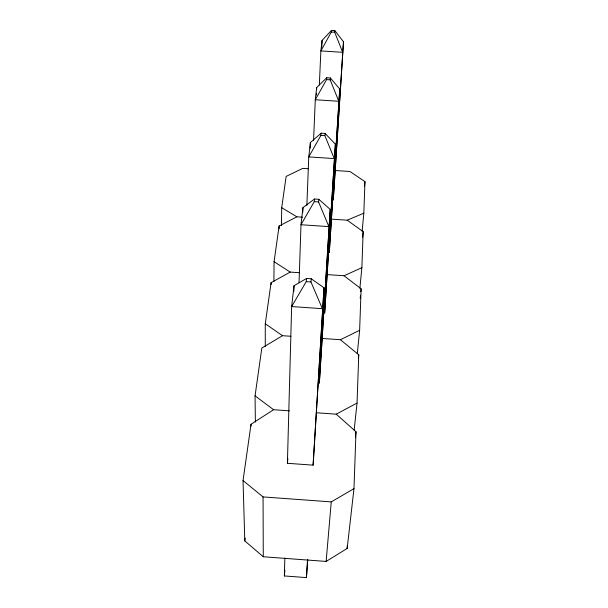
<?xml version="1.0" encoding="UTF-8"?>
<svg xmlns="http://www.w3.org/2000/svg" width="608" height="608" viewBox="0 0 608 608"><rect width="100%" height="100%" fill="white"/><g stroke="black" fill="none" stroke-linecap="round" stroke-linejoin="round"><path stroke-width="0.91" d="M271.077 284.559L271.092 282.674L290.214 272.08L299.653 272.726M273.904 281.443L274.064 261.691L279.118 226.009L296.886 216.82L302.472 217.2M279.087 228.851L279.118 226.009M281.443 225.644L281.717 207.693L286.148 176.404L302.738 168.378L308.4 168.75M307.77 559.748L306.44 577.6L284.362 575.951L284.848 557.969M287.402 463.296L291.635 306.554L294.021 285.745L306.546 278.456L311.273 278.783L324.018 287.797L313.097 465.15L287.402 463.296L287.88 458.607M293.854 291.414L294.021 285.745M299.037 282.644L300.998 224.74L302.959 207.594L314.541 199.006L318.82 199.295L330.22 209.418L319.352 383.032L330.22 209.418M302.792 212.329L302.959 207.594M289.476 410.841L273.592 409.708L251.028 424.255L243.04 480.586L244.788 540.9L263.272 556.761L326.139 561.427L347.168 548.462L353.97 488.642L356.007 431.756L336.216 414.162L316.586 412.771M354.168 430.061L357.033 403.066L358.758 354.806L340.427 339.72L321.746 338.42M357.276 353.772L359.632 330.304L361.122 288.838L344.044 275.751L327.043 274.596M359.89 288.268L361.874 267.672L363.166 231.663L347.183 220.195L331.352 219.131M362.155 231.07L363.827 213.188L364.96 181.625L349.934 171.494L334.833 170.491M306.88 205.268L308.758 156.902L310.399 142.538L321.161 133.175L325.082 133.433L335.38 144.172L324.68 312.998L335.38 144.172M310.171 148.2L310.399 142.538M347.168 548.462L347.282 545.627M313.561 140.44L315.294 99.742L316.692 87.529L326.739 77.733L330.349 77.961L339.743 89.011L329.278 252.556L339.743 89.011M316.365 95.106L316.449 93.214M316.608 89.422L316.692 87.529M319.329 84.998L320.88 50.92L322.08 40.417L331.497 30.4L334.848 30.613L343.482 41.77L333.29 199.857L343.482 41.77M321.776 47.036L322.08 40.417M306.44 577.6L307.504 559.649M313.097 465.15L324.018 287.797M326.139 561.427L331.254 501.889L353.97 488.642M364.526 186.291L364.96 181.625M306.546 278.456L306.227 281.648L291.635 306.554L322.369 308.674L310.969 281.968L311.273 278.783M314.541 199.006L314.275 201.628L300.998 224.74L328.86 226.609L318.577 201.917L318.82 199.295M321.161 133.175L320.94 135.364L308.758 156.902L334.24 158.582L324.87 135.622L325.082 133.433M326.739 77.733L326.549 79.587L315.294 99.742L338.778 101.262L330.174 79.823L330.349 77.961M331.497 30.4L331.337 31.996L320.88 50.92L342.646 52.311L334.696 32.209L334.848 30.613M284.362 575.951L284.886 570.327M362.626 237.333L363.166 231.663M360.202 298.224L360.476 295.404M360.84 291.65L361.122 288.838M358.37 358.553L358.758 354.806M355.391 437.388L356.007 431.756M244.788 540.9L245.161 538.088M255.375 422.074L255.056 395.846L261.828 348.034L282.53 335.692L290.936 336.277M265.278 346.408L265.27 323.76L271.092 282.674M336.216 414.162L357.033 403.066M340.427 339.72L359.632 330.304M344.044 275.751L361.874 267.672M347.183 220.195L363.827 213.188M331.337 31.996L334.696 32.209M326.549 79.587L330.174 79.823M320.94 135.364L324.87 135.622M314.275 201.628L318.577 201.917M306.227 281.648L310.969 281.968M243.04 480.586L263.059 496.918L331.254 501.889M281.717 207.693L296.886 216.82M274.064 261.691L290.214 272.08M265.27 323.76L282.53 335.692M255.056 395.846L273.592 409.708M251.028 424.255L251.058 426.147M263.059 496.918L263.272 556.761"/></g></svg>
